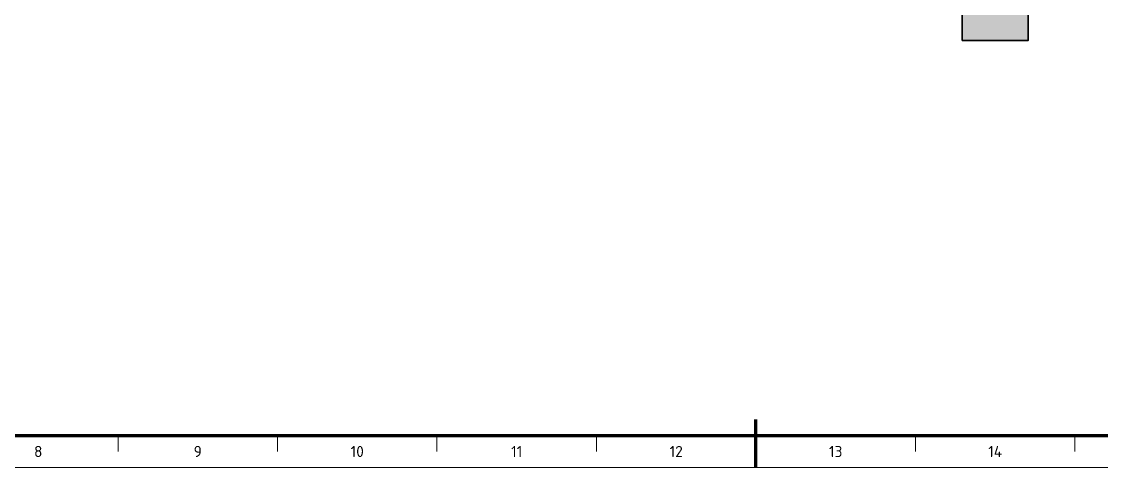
# Model space of a CAD drawing. Header units: millimetres. Extents: x 0 to 1189, y 0 to 841.
# Drawn here: x 364.3 to 702.8, y 0 to 139.9 of the extents above; entities that cross this region are included whole.
import ezdxf
from ezdxf.enums import TextEntityAlignment as Align

# ---------------------------------------------------------------- set-up
doc = ezdxf.new("R2010")
doc.units = ezdxf.units.MM
for name, color, linetype, lineweight in [('06-TEXTO', 7, 'CONTINUOUS', 25), ('07-RECUADRO', 7, 'CONTINUOUS', 70), ('08-FINA', 5, 'CONTINUOUS', 18), ('A-EXTERIOR', 8, 'CONTINUOUS', 25)]:
    doc.layers.add(name, color=color, linetype=linetype, lineweight=lineweight)
doc.layers.add('A-EQUIPO', color=30, linetype='CONTINUOUS', lineweight=35, true_color=0xe67800)
doc.styles.add('ISO3098', font='isocpeur.ttf')

msp = doc.modelspace()

# ---------------------------------------------------------------- hatches: boundary and pattern name
at = {"layer": 'A-EXTERIOR', "true_color": 0xfafafa}
h = msp.add_hatch(color=7, dxfattribs=at)
h.dxf.hatch_style = 1
h.paths.add_polyline_path([(659.15, 134), (679.85, 134), (679.85, 196), (659.15, 196)])

# ---------------------------------------------------------------- linework, layer by layer
at = {"layer": '07-RECUADRO'}
msp.add_line((594.5, 0), (594.5, 15), dxfattribs=at)
msp.add_lwpolyline([(25, 10), (1179, 10), (1179, 831), (25, 831)], close=True, dxfattribs=at)
at = {"layer": '08-FINA'}
for p, q in [((394.5, 10), (394.5, 5)), ((444.5, 10), (444.5, 5)), ((494.5, 10), (494.5, 5)), ((544.5, 10), (544.5, 5)), ((644.5, 10), (644.5, 5)), ((694.5, 10), (694.5, 5))]:
    msp.add_line(p, q, dxfattribs=at)
msp.add_lwpolyline([(0, 0), (1189, 0), (1189, 841), (0, 841)], close=True, dxfattribs=at)
at = {"layer": 'A-EQUIPO'}
msp.add_lwpolyline([(659.15, 134), (679.85, 134), (679.85, 196), (659.15, 196)], close=True, dxfattribs=at)

# ---------------------------------------------------------------- texts
at = {"layer": '06-TEXTO', "style": 'ISO3098'}
for s, p in [('8', (369.5, 5)), ('9', (419.5, 5)), ('10', (469.5, 5)), ('11', (519.5, 5)), ('12', (569.5, 5)), ('13', (619.5, 5)), ('14', (669.5, 5))]:
    msp.add_text(s, height=3.5, dxfattribs=at).set_placement(p, align=Align.MIDDLE_CENTER)

doc.saveas('drawing.dxf')
